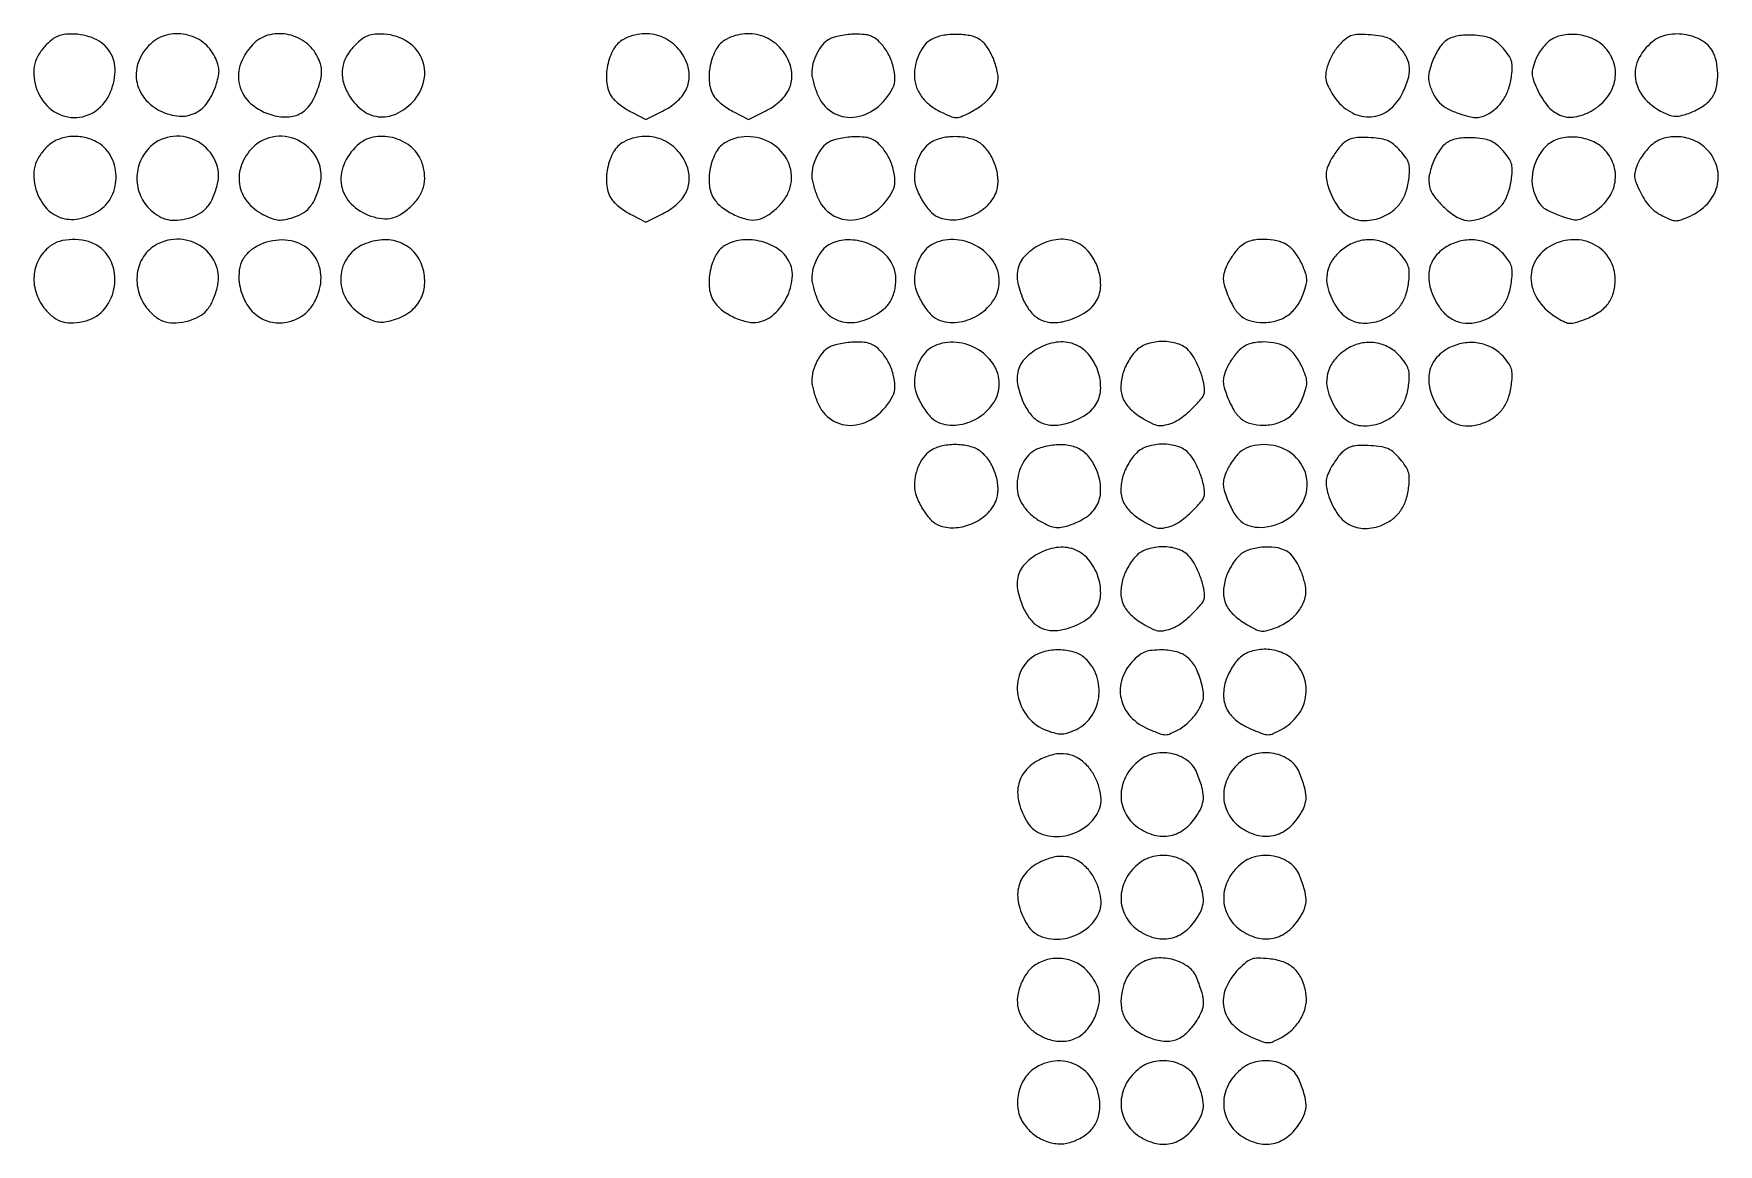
# Model space of a CAD drawing. Extents: x 21 to 1898, y 209 to 908.
# Drawn here: x 1422.2 to 1898.1, y 209.3 to 523.1 of the extents above; entities that cross this region are included whole.
import ezdxf

# ---------------------------------------------------------------- set-up
doc = ezdxf.new("R2010")
doc.units = 0

msp = doc.modelspace()

# ---------------------------------------------------------------- linework, layer by layer
for points in [[(1425.974289, 520.128135, 0.053849), (1423.764505, 517.383189, 0.079227), (1422.526779, 514.551614, 0.080115), (1422.238789, 511.499413, 0.056381), (1422.852037, 508.099521, 0.137487), (1426.603651, 502.173128, 0.158154), (1432.695208, 499.456675, 0.163414), (1439.070636, 500.870324, 0.14741), (1443.620919, 505.894765, 0.100016), (1445.23001, 512.362525, 0.151461), (1443.771674, 517.930301, 0.152772), (1439.433901, 521.664706, 0.102252), (1432.972737, 523, 0.033455), (1430.796436, 522.854219, 0.063995), (1429.107408, 522.402029, 0.064532), (1427.596734, 521.540504, 0.03457)], [(1455.183168, 520.171104, 0.11141), (1451.883296, 515.322057, 0.133763), (1451.281195, 509.854473, 0.133322), (1453.535974, 504.823633, 0.110333), (1458.173659, 501.190084, 0.090697), (1463.300064, 499.804852, 0.136699), (1467.818365, 500.667724, 0.129135), (1471.415521, 503.805297, 0.076546), (1473.875098, 508.97745, 0.02332), (1474.447544, 511.272244, 0.064948), (1474.560353, 512.925718, 0.068019), (1474.24367, 514.50892, 0.027461), (1473.407919, 516.552804, 0.120987), (1470.070208, 520.647741, 0.113011), (1465.13254, 522.859023, 0.113824), (1459.753726, 522.693933, 0.124133)], [(1484.635837, 520.538309, 0.113352), (1480.732962, 514.804579, 0.155353), (1480.33846, 508.616239, 0.154917), (1483.595919, 503.326586, 0.112573), (1489.744527, 500.068792, 0.083462), (1494.41294, 499.61691, 0.134289), (1498.161694, 500.93044, 0.118882), (1501.023063, 504.1269, 0.057429), (1503.066367, 509.261257, 0.029363), (1503.495384, 511.321408, 0.059267), (1503.542084, 512.976616, 0.059153), (1503.199145, 514.598648, 0.029144), (1502.40673, 516.555308, 0.121259), (1499.153989, 520.541647, 0.106542), (1494.267901, 522.798911, 0.109332), (1488.991884, 522.813094, 0.133866)], [(1513.114937, 519.961091, 0.064091), (1510.610391, 516.716573, 0.095921), (1509.426108, 513.34858, 0.097355), (1509.592936, 509.819014, 0.06778), (1511.064331, 506.099327, 0.094974), (1514.824647, 501.647707, 0.139106), (1519.512488, 499.645986, 0.139615), (1524.540258, 500.407448, 0.095966), (1529.263731, 503.773115, 0.138356), (1532.476735, 509.86433, 0.162816), (1531.748484, 516.317573, 0.157364), (1527.236101, 521.187166, 0.128294), (1520.326923, 522.996262, 0.033245), (1518.088989, 522.849308, 0.066677), (1516.382752, 522.38591, 0.065604), (1514.841144, 521.483956, 0.031262)], [(1588.856065, 521.483598, 0.142197), (1586.041421, 518.698355, 0.077324), (1584.342279, 514.098004, 0.076142), (1584.105558, 509.115825, 0.127306), (1585.566082, 505.209118, 0.054795), (1586.445092, 504.2079, 0.021576), (1587.85311, 503.027524, 0.021046), (1589.498476, 501.871546, 0.024659), (1591.152533, 500.922184), (1595.172903, 498.871144), (1599.836451, 501.185572, 0.062337), (1603.833309, 503.833881, 0.095378), (1606.410189, 507.080314, 0.107982), (1607.405514, 510.73906, 0.099693), (1606.829781, 514.594188, 0.104172), (1603.926861, 519.280754, 0.111103), (1599.439222, 522.268156, 0.111439), (1594.115878, 523.040435, 0.105326)], [(1617.856065, 521.483598, 0.142197), (1615.041421, 518.698355, 0.077324), (1613.342279, 514.098004, 0.076142), (1613.105558, 509.115825, 0.127306), (1614.566082, 505.209118, 0.054795), (1615.445092, 504.2079, 0.021576), (1616.85311, 503.027524, 0.021046), (1618.498476, 501.871546, 0.024659), (1620.152533, 500.922184), (1624.172903, 498.871144), (1628.836451, 501.185572, 0.062337), (1632.833309, 503.833881, 0.095378), (1635.410189, 507.080314, 0.107982), (1636.405514, 510.73906, 0.099693), (1635.829781, 514.594188, 0.104172), (1632.926861, 519.280754, 0.111103), (1628.439222, 522.268156, 0.111439), (1623.115878, 523.040435, 0.105326)], [(1646.856065, 521.483598, 0.098099), (1645.04169, 519.976277, 0.053607), (1643.462775, 517.539275, 0.051563), (1642.36899, 514.674704, 0.065522), (1642, 511.871013, 0.05393), (1642.104989, 510.900469, 0.013763), (1642.486124, 509.36325, 0.013863), (1643.021415, 507.622236, 0.013651), (1643.654891, 505.904492, 0.154877), (1647.704604, 500.976932, 0.167119), (1653.724048, 499.475877, 0.143899), (1660.094014, 501.965852, 0.109493), (1664.912456, 507.754177, 0.124428), (1665.526456, 510.394197, 0.06053), (1665.040238, 513.844849, 0.056493), (1663.648755, 517.392749, 0.065288), (1661.548842, 520.352797, 0.041934), (1660.067919, 521.703839, 0.077803), (1658.644056, 522.482541, 0.065706), (1656.890578, 522.863505, 0.022769), (1654.297749, 522.959962, 0.02553), (1652.26697, 522.839203, 0.021354), (1650.132683, 522.509765, 0.021886), (1648.204529, 522.038702, 0.053618)], [(1675.856065, 521.483598, 0.099129), (1673.973796, 519.913374, 0.058297), (1672.407602, 517.423352, 0.054376), (1671.356227, 514.416349, 0.056989), (1671, 511.301117, 0.082331), (1671.502289, 508.271387, 0.074383), (1672.962071, 505.447281, 0.068691), (1675.30923, 502.991243, 0.05507), (1678.409272, 501.043921, 0.012977), (1681.209895, 499.776786, 0.084349), (1682.710774, 499.424359, 0.106629), (1684.087, 499.632522, 0.026403), (1686.186551, 500.558482, 0.031663), (1689.406151, 502.451251, 0.049427), (1691.877286, 504.505541, 0.058528), (1693.580072, 506.692525, 0.082292), (1694.496555, 508.984313, 0.102436), (1694.533171, 512.024417, 0.048235), (1693.410545, 515.806959, 0.048248), (1691.586242, 519.299797, 0.103621), (1689.450392, 521.440548, 0.099043), (1686.712298, 522.54243, 0.045528), (1682.867316, 522.905548, 0.045203), (1678.925509, 522.56104, 0.080203)], [(1791.972541, 520.850732, 0.057086), (1789.808352, 518.320401, 0.050605), (1788.169146, 515.264818, 0.053854), (1787.276874, 512.204106, 0.105884), (1787.364992, 509.681893, 0.043419), (1787.745055, 508.581956, 0.019116), (1788.425978, 507.199611, 0.018749), (1789.264446, 505.77973, 0.023905), (1790.146172, 504.541302, 0.105448), (1794.760033, 500.700939, 0.140986), (1800.067657, 499.603386, 0.144854), (1805.04255, 501.498238, 0.113512), (1808.75, 505.96189, 0.038463), (1810.436753, 510.063384, 0.089595), (1810.880834, 513.343462, 0.104915), (1810.13055, 516.242977, 0.066834), (1808.167987, 519.13802, 0.035407), (1806.449843, 520.806718, 0.071843), (1804.853693, 521.799825, 0.061975), (1802.890565, 522.384245, 0.020815), (1799.917987, 522.754528, 0.016057), (1796.874188, 522.907438, 0.063399), (1795.013303, 522.704651, 0.084848), (1793.548665, 522.077688, 0.043886)], [(1821.838149, 521.531603, 0.115605), (1819.56357, 519.436971, 0.049637), (1817.582892, 515.786923, 0.049663), (1816.368822, 511.844584, 0.123181), (1816.505661, 508.847914, 0.047209), (1817.739905, 505.803007, 0.078135), (1819.382313, 503.575811, 0.074859), (1821.682725, 501.898573, 0.039989), (1824.930363, 500.52313, 0.014073), (1827.73274, 499.679113, 0.055024), (1829.516661, 499.401363, 0.077378), (1830.99243, 499.564247, 0.047906), (1832.628269, 500.180194, 0.070773), (1835.296733, 501.994701, 0.065594), (1837.43312, 504.524318, 0.062065), (1838.932116, 507.656619, 0.052583), (1839.723866, 511.242505, 0.024912), (1839.884308, 513.809221, 0.079031), (1839.636255, 515.506489, 0.080396), (1838.876598, 517.027112, 0.026371), (1837.304515, 518.985219, 0.032692), (1835.573256, 520.684997, 0.068908), (1833.994454, 521.704245, 0.064171), (1832.125831, 522.297666, 0.025201), (1829.440609, 522.645832, 0.023943), (1827.153856, 522.715993, 0.032091), (1825.086879, 522.547442, 0.036138), (1823.294479, 522.15082, 0.056067)], [(1850.771004, 521.313772, 0.057616), (1849.614199, 520.36734, 0.029652), (1848.391577, 518.946918, 0.029022), (1847.292227, 517.316971, 0.038706), (1846.503031, 515.715972, 0.022252), (1845.681349, 513.364072, 0.083482), (1845.486994, 511.817796, 0.077449), (1845.80171, 510.233808, 0.017518), (1846.836847, 507.684845, 0.063134), (1849.80103, 502.816205, 0.125059), (1853.37968, 500.101441, 0.140327), (1857.524429, 499.596099, 0.088864), (1862.153303, 501.206317, 0.092494), (1866.51936, 504.857724, 0.117556), (1868.824925, 509.560788, 0.12517), (1868.68819, 514.570868, 0.113707), (1866.190609, 519.112701, 0.100052), (1863.004308, 521.495673, 0.075371), (1858.805432, 522.758942, 0.07571), (1854.440264, 522.718146, 0.102892)], [(1879.513679, 520.8321, 0.123025), (1875.42906, 515.563249, 0.161941), (1874.864683, 509.54761, 0.147936), (1878.054545, 503.993038, 0.098427), (1884.321889, 500.067718, 0.138445), (1886.977642, 499.832922, 0.052493), (1890.575288, 500.913755, 0.05165), (1894.042909, 502.807892, 0.089394), (1896.3675, 505.114292, 0.094418), (1897.484194, 507.596631, 0.049841), (1897.940052, 510.956482, 0.048526), (1897.721552, 514.492085, 0.067309), (1896.805315, 517.527942, 0.144812), (1893.90741, 520.864526, 0.095088), (1889.145727, 522.757655, 0.091873), (1883.867025, 522.787089, 0.122827)], [(1425.974289, 491.128135, 0.053849), (1423.764505, 488.383189, 0.079227), (1422.526779, 485.551614, 0.080115), (1422.238789, 482.499413, 0.056381), (1422.852037, 479.099521, 0.100492), (1425.526956, 474.101525, 0.136202), (1429.708517, 471.189281, 0.132068), (1434.89532, 470.799619, 0.091742), (1440.401324, 472.939015, 0.140607), (1444.227554, 477.147667, 0.122424), (1445.500927, 482.983851, 0.123455), (1443.891533, 488.699202, 0.144339), (1439.835022, 492.585314, 0.072272), (1436.193178, 493.844776, 0.073484), (1432.364749, 494.005506, 0.077073), (1428.813868, 493.066267, 0.093514)], [(1455.233019, 491.217673, 0.104236), (1452.369073, 487.134925, 0.101991), (1451.367283, 482.211059, 0.102246), (1452.394784, 477.302446, 0.105298), (1455.279021, 473.261985, 0.052725), (1457.665617, 471.501078, 0.079837), (1460.06582, 470.567424, 0.075835), (1462.72828, 470.406781, 0.043006), (1465.914222, 470.976902, 0.061147), (1468.87848, 472.178692, 0.085941), (1471.09543, 473.966983, 0.076117), (1472.759672, 476.571361, 0.038182), (1474.066367, 480.261257, 0.172806), (1473.52512, 487.16744, 0.157139), (1468.730314, 492.501904, 0.154724), (1461.660174, 494.082052, 0.1676)], [(1484.114937, 490.961091, 0.10525), (1480.927811, 486.050238, 0.129828), (1480.342895, 480.641696, 0.130751), (1482.503409, 475.677732, 0.10754), (1486.989189, 472.005516, 0.02219), (1489.317272, 470.945204, 0.064462), (1491.025511, 470.501268, 0.069021), (1492.723829, 470.522181, 0.028232), (1494.986764, 470.996436, 0.062342), (1497.909434, 472.189474, 0.085595), (1500.107718, 473.977538, 0.075421), (1501.764768, 476.582139, 0.038028), (1503.066367, 480.261257, 0.173574), (1502.508284, 487.248483, 0.159685), (1497.634411, 492.584955, 0.157881), (1490.500666, 494.036987, 0.169862)], [(1513.635837, 491.538309, 0.106506), (1509.801646, 486.066121, 0.148139), (1509.179444, 480.152205, 0.151634), (1511.937289, 474.985383, 0.113091), (1517.462945, 471.564756, 0.05669), (1520.71863, 470.850993, 0.091723), (1523.536496, 471.077959, 0.083942), (1526.257229, 472.328374, 0.040912), (1529.237547, 474.738779, 0.072588), (1531.345963, 477.432969, 0.082234), (1532.485708, 480.50743, 0.080601), (1532.585791, 483.836334, 0.066342), (1531.659742, 487.271927, 0.130156), (1528.526479, 491.354114, 0.10662), (1523.545504, 493.728741, 0.108254), (1518.093004, 493.820137, 0.137991)], [(1588.856065, 492.483598, 0.142197), (1586.041421, 489.698355, 0.077324), (1584.342279, 485.098004, 0.076142), (1584.105558, 480.115825, 0.127306), (1585.566082, 476.209118, 0.054795), (1586.445092, 475.2079, 0.021576), (1587.85311, 474.027524, 0.021046), (1589.498476, 472.871546, 0.024659), (1591.152533, 471.922184), (1595.172903, 469.871144), (1599.836451, 472.185572, 0.062337), (1603.833309, 474.833881, 0.095378), (1606.410189, 478.080314, 0.107982), (1607.405514, 481.73906, 0.099693), (1606.829781, 485.594188, 0.104172), (1603.926861, 490.280754, 0.111103), (1599.439222, 493.268156, 0.111439), (1594.115878, 494.040435, 0.105326)], [(1617.856065, 492.483598, 0.142197), (1615.041421, 489.698355, 0.077324), (1613.342279, 485.098004, 0.076142), (1613.105558, 480.115825, 0.127306), (1614.566082, 476.209118, 0.083683), (1616.88264, 473.85798, 0.04878), (1620.310399, 471.857205, 0.049407), (1623.920105, 470.612196, 0.116719), (1626.748329, 470.609343, 0.083268), (1629.585182, 471.800498, 0.054627), (1632.363106, 474.01414, 0.054097), (1634.627216, 476.80976, 0.075957), (1635.937491, 479.735782, 0.162407), (1635.59251, 486.288132, 0.146562), (1631.387001, 491.644054, 0.138475), (1624.715326, 493.99573, 0.141263)], [(1646.856065, 492.483598, 0.098099), (1645.04169, 490.976277, 0.053607), (1643.462775, 488.539275, 0.051563), (1642.36899, 485.674704, 0.065522), (1642, 482.871013, 0.05393), (1642.104989, 481.900469, 0.013763), (1642.486124, 480.36325, 0.013863), (1643.021415, 478.622236, 0.013651), (1643.654891, 476.904492, 0.154877), (1647.704604, 471.976932, 0.167119), (1653.724048, 470.475877, 0.143899), (1660.094014, 472.965852, 0.109493), (1664.912456, 478.754177, 0.124428), (1665.526456, 481.394197, 0.06053), (1665.040238, 484.844849, 0.056493), (1663.648755, 488.392749, 0.065288), (1661.548842, 491.352797, 0.041934), (1660.067919, 492.703839, 0.077803), (1658.644056, 493.482541, 0.065706), (1656.890578, 493.863505, 0.022769), (1654.297749, 493.959962, 0.02553), (1652.26697, 493.839203, 0.021354), (1650.132683, 493.509765, 0.021886), (1648.204529, 493.038702, 0.053618)], [(1675.856065, 492.483598, 0.098454), (1674.016193, 490.95291, 0.055366), (1672.442102, 488.497001, 0.052697), (1671.364483, 485.581688, 0.062272), (1671, 482.666501, 0.089689), (1671.598828, 479.355, 0.051289), (1673.409034, 475.703977, 0.051975), (1675.841284, 472.612617, 0.120968), (1678.322591, 471.05855, 0.102883), (1682.770344, 470.550512, 0.081276), (1687.469568, 471.767999, 0.082132), (1691.491901, 474.401002, 0.10908), (1693.989365, 477.974325, 0.098051), (1694.643667, 481.248799, 0.066926), (1694.143062, 485.021857, 0.064424), (1692.621485, 488.6794, 0.075263), (1690.2786, 491.617606, 0.11048), (1687.467631, 493.254575, 0.061904), (1683.56083, 493.980123, 0.059741), (1679.409779, 493.733397, 0.079905)], [(1792.357961, 492.290469, 0.040322), (1791.414557, 491.363085, 0.018778), (1790.3406, 490.023568, 0.018464), (1789.31263, 488.525273, 0.024527), (1788.498319, 487.087636, 0.028538), (1787.659923, 485.154749, 0.066823), (1787.318754, 483.620099, 0.066368), (1787.393288, 482.043378, 0.027837), (1787.889933, 479.973035, 0.072332), (1790.326209, 474.737182, 0.120301), (1793.863617, 471.432334, 0.131781), (1798.279257, 470.305216, 0.096207), (1803.260563, 471.33551, 0.066929), (1806.213038, 473.063187, 0.0782), (1808.428613, 475.433739, 0.072609), (1809.922019, 478.520809, 0.04838), (1810.738369, 482.371169, 0.026703), (1810.884502, 484.851589, 0.079307), (1810.62592, 486.530349, 0.078685), (1809.856206, 488.05257, 0.026008), (1808.281892, 490.010538, 0.032371), (1806.487485, 491.774581, 0.074457), (1804.890774, 492.783457, 0.065409), (1802.941662, 493.352885, 0.020592), (1799.917987, 493.694266, 0.017288), (1797.154445, 493.795663, 0.046458), (1795.197241, 493.617563, 0.063164), (1793.684461, 493.133386, 0.065172)], [(1821.871212, 492.548927, 0.111921), (1819.593126, 490.47987, 0.052651), (1817.657375, 486.980912, 0.052434), (1816.480652, 483.113235, 0.102047), (1816.521822, 479.900643, 0.108118), (1817.708576, 477.323901, 0.039739), (1820.384243, 474.312547, 0.039935), (1823.558015, 471.71919, 0.090083), (1826.376314, 470.441687, 0.112855), (1829.073183, 470.38465, 0.054165), (1832.385773, 471.452479, 0.053389), (1835.482219, 473.253199, 0.089574), (1837.546682, 475.430902, 0.04703), (1838.234915, 476.733572, 0.021548), (1838.892666, 478.541262, 0.021116), (1839.426343, 480.518285, 0.027304), (1839.738369, 482.371169, 0.026618), (1839.884714, 484.847976, 0.078959), (1839.628118, 486.525359, 0.078746), (1838.863721, 488.043099, 0.026378), (1837.304515, 489.985219, 0.032692), (1835.573256, 491.684997, 0.068908), (1833.994454, 492.704245, 0.064171), (1832.125831, 493.297666, 0.025201), (1829.440609, 493.645832, 0.023927), (1827.164474, 493.715737, 0.031703), (1825.09892, 493.549044, 0.035663), (1823.309833, 493.157962, 0.057045)], [(1850.742519, 492.296488, 0.096924), (1848.143742, 489.808666, 0.069043), (1846.291808, 486.217289, 0.068922), (1845.485125, 482.250134, 0.095729), (1845.946572, 478.66189, 0.038088), (1847.079441, 475.94394, 0.093063), (1848.397818, 474.233411, 0.077067), (1850.402889, 472.934801, 0.020432), (1853.954762, 471.515961, 0.01844), (1856.616737, 470.685774, 0.088497), (1858.19326, 470.545249, 0.088126), (1859.724283, 470.958165, 0.018203), (1862.216463, 472.241815, 0.093518), (1866.543111, 475.875215, 0.117272), (1868.825991, 480.573531, 0.124416), (1868.682016, 485.581925, 0.113715), (1866.190609, 490.112701, 0.100017), (1862.998313, 492.500503, 0.075747), (1858.798223, 493.761354, 0.07601), (1854.428184, 493.711985, 0.102183)], [(1879.62882, 491.930454, 0.039801), (1878.424625, 490.813682, 0.024149), (1877.179438, 489.320853, 0.024117), (1876.080226, 487.709598, 0.03869), (1875.322366, 486.229104, 0.030681), (1874.585675, 484.109063, 0.095405), (1874.461024, 482.608117, 0.074469), (1874.890199, 480.968708, 0.014002), (1876.193546, 478.147004, 0.029391), (1877.470517, 475.914002, 0.044234), (1878.856513, 474.152469, 0.047675), (1880.444462, 472.758433, 0.042738), (1882.324854, 471.63188, 0.017659), (1884.752743, 470.550497, 0.093912), (1886.171631, 470.268139, 0.091912), (1887.609534, 470.521113, 0.016545), (1890.133846, 471.560356, 0.098564), (1895.028309, 475.055483, 0.122628), (1897.750155, 479.919888, 0.130456), (1897.785697, 485.259119, 0.119672), (1895.190609, 490.112701, 0.09723), (1891.81917, 492.663647, 0.084601), (1887.563775, 493.910754, 0.086679), (1883.229902, 493.665002, 0.110096)], [(1426.770218, 463.033894, 0.104947), (1423.64988, 459.292622, 0.104682), (1422.314482, 454.603062, 0.101125), (1422.977025, 449.641591, 0.091552), (1425.536842, 445.138585, 0.061856), (1427.91801, 442.93035, 0.089915), (1430.497996, 441.700479, 0.084237), (1433.471997, 441.409871, 0.048128), (1437.04014, 442.010809, 0.160908), (1442.368666, 445.518019, 0.13361), (1445.049229, 451.788925, 0.133986), (1444.179809, 458.539897, 0.16209), (1440.008468, 463.335926, 0.079047), (1436.831444, 464.589414, 0.060283), (1433.104622, 464.954349, 0.06196), (1429.519703, 464.425099, 0.09937)], [(1456.945409, 463.53041, 0.123631), (1453.2673, 460.143648, 0.113074), (1451.472332, 455.307683, 0.107098), (1451.918621, 449.953764, 0.101082), (1454.536842, 445.138585, 0.061763), (1456.913791, 442.933443, 0.089573), (1459.490436, 441.701847, 0.084185), (1462.455422, 441.406642, 0.048612), (1466.000854, 442.00023, 0.062578), (1468.915457, 443.191573, 0.085525), (1471.110111, 444.979608, 0.075284), (1472.765765, 447.584259, 0.037998), (1474.066367, 451.261257, 0.156297), (1473.772675, 457.63244, 0.149309), (1469.835265, 462.784237, 0.1424), (1463.523801, 465.008978, 0.139435)], [(1486.325477, 463.540868, 0.069049), (1483.344744, 461.720861, 0.093457), (1481.319938, 459.308981, 0.093253), (1480.309726, 456.321056, 0.068456), (1480.297925, 452.81547, 0.079976), (1481.850073, 447.669461, 0.105551), (1484.85667, 443.818438, 0.114445), (1488.96642, 441.732391, 0.107219), (1493.679067, 441.599571, 0.070585), (1496.911397, 442.693677, 0.079738), (1499.563662, 444.613136, 0.075481), (1501.587531, 447.362722, 0.055259), (1502.972078, 450.896305, 0.137632), (1502.90319, 457.44966, 0.160644), (1499.389556, 462.556744, 0.149835), (1493.300588, 464.79426, 0.116774)], [(1515.378302, 463.563079, 0.147682), (1510.636011, 459.538269, 0.150845), (1508.963513, 453.596405, 0.142297), (1510.907424, 447.480602, 0.127841), (1515.89224, 443.054975, 0.024112), (1518.069971, 442.073225, 0.063582), (1519.725457, 441.653464, 0.067641), (1521.372592, 441.676106, 0.030154), (1523.499359, 442.127434, 0.083007), (1528.193283, 444.308839, 0.11323), (1531.34436, 447.72794, 0.115198), (1532.656983, 452.13077, 0.08809), (1532.076676, 457.138416, 0.112485), (1529.678357, 461.374934, 0.116613), (1525.709103, 464.087339, 0.108402), (1520.698841, 464.851379, 0.086683)], [(1617.856065, 463.483598, 0.142197), (1615.041421, 460.698355, 0.077324), (1613.342279, 456.098004, 0.076142), (1613.105558, 451.115825, 0.127306), (1614.566082, 447.209118, 0.083164), (1616.901616, 444.833825, 0.051296), (1620.299926, 442.86369, 0.052026), (1623.92945, 441.665218, 0.103458), (1626.943649, 441.63873, 0.136571), (1631.429709, 443.911054, 0.091482), (1634.922111, 448.524023, 0.092523), (1636.510932, 454.027716, 0.144435), (1635.584138, 458.837296, 0.125732), (1632.576509, 462.215712, 0.08443), (1627.843228, 464.356678, 0.082056), (1622.530048, 464.849963, 0.107026)], [(1646.856065, 463.483598, 0.098099), (1645.04169, 461.976277, 0.053607), (1643.462775, 459.539275, 0.051563), (1642.36899, 456.674704, 0.065522), (1642, 453.871013, 0.05393), (1642.104989, 452.900469, 0.013763), (1642.486124, 451.36325, 0.013863), (1643.021415, 449.622236, 0.013651), (1643.654891, 447.904492, 0.12437), (1646.739311, 443.657019, 0.139284), (1651.347283, 441.60773, 0.12217), (1656.831504, 442.166089, 0.083698), (1662.312376, 445.243408, 0.102605), (1664.359459, 447.735399, 0.073152), (1665.557735, 451.153785, 0.072539), (1665.726782, 454.80349, 0.097085), (1664.774603, 457.969985, 0.108609), (1661.572592, 461.755872, 0.088701), (1656.845259, 464.189696, 0.08904), (1651.584426, 464.828839, 0.110683)], [(1675.856065, 463.483598, 0.098454), (1674.016193, 461.95291, 0.055366), (1672.442102, 459.497001, 0.052697), (1671.364483, 456.581688, 0.062272), (1671, 453.666501, 0.089689), (1671.598828, 450.355, 0.051289), (1673.409034, 446.703977, 0.051975), (1675.841284, 443.612617, 0.120968), (1678.322591, 442.05855, 0.124243), (1683.894706, 441.659149, 0.102109), (1689.451563, 443.873309, 0.105671), (1693.535248, 448.021605, 0.142704), (1695, 453.049211, 0.14885), (1693.244258, 458.816246, 0.120758), (1688.446668, 463.191477, 0.11686), (1682.030508, 464.94215, 0.133625)], [(1706.5, 463.463839, 0.077352), (1702.465538, 460.556832, 0.131467), (1700.374237, 456.992319, 0.120883), (1700.249868, 452.637178, 0.059769), (1702.061488, 447.372984, 0.069908), (1704.19875, 444.183877, 0.103334), (1706.901451, 442.19318, 0.10457), (1710.1501, 441.464937, 0.072989), (1713.883798, 441.966674, 0.064652), (1718.990142, 444.176486, 0.115323), (1722.268225, 447.337242, 0.127652), (1723.608363, 451.380486, 0.089543), (1723.067394, 456.169394, 0.090937), (1720.532895, 461.128513, 0.126214), (1716.6255, 464.197855, 0.127737), (1711.760327, 464.986245, 0.094414)], [(1762.868564, 462.75, 0.035313), (1761.842177, 461.652446, 0.02034), (1760.759999, 460.200886, 0.020251), (1759.787055, 458.647155, 0.031729), (1759.093657, 457.231739, 0.032869), (1758.438668, 455.296646, 0.075574), (1758.270629, 453.772351, 0.063249), (1758.552226, 452.105855, 0.017773), (1759.407054, 449.604203, 0.040617), (1761.258892, 445.731121, 0.09241), (1763.368344, 443.284292, 0.105313), (1766.027285, 441.949791, 0.063914), (1769.531657, 441.5, 0.069874), (1773.366847, 442.038587, 0.087069), (1776.597868, 443.610288, 0.085792), (1779.135014, 446.210153, 0.065676), (1780.940021, 449.755996, 0.021416), (1781.687796, 452.200412, 0.075688), (1781.856053, 453.828855, 0.074065), (1781.533792, 455.452026, 0.019949), (1780.548066, 457.893408, 0.052093), (1778.622992, 461.196193, 0.090199), (1776.324969, 463.376291, 0.091082), (1773.423153, 464.594606, 0.054011), (1769.681206, 465, 0.029061), (1767.505157, 464.873417, 0.050738), (1765.743011, 464.483806, 0.057127), (1764.243567, 463.790459, 0.050303)], [(1793.298549, 463.099029, 0.063252), (1790.2578, 460.604151, 0.084652), (1788.28078, 457.641516, 0.091191), (1787.488366, 454.370481, 0.086941), (1787.889933, 450.973035, 0.072332), (1790.326209, 445.737182, 0.120301), (1793.863617, 442.432334, 0.131781), (1798.279257, 441.305216, 0.096207), (1803.260563, 442.33551, 0.066776), (1806.206772, 444.058312, 0.077818), (1808.422463, 446.422488, 0.072924), (1809.908687, 449.482969, 0.050136), (1810.700049, 453.264428, 0.028959), (1810.814601, 455.638875, 0.073943), (1810.545376, 457.336126, 0.072587), (1809.790246, 458.899952, 0.027147), (1808.313764, 460.845991, 0.090921), (1805.150642, 463.436057, 0.089194), (1801.253321, 464.757315, 0.0888), (1797.124928, 464.640883, 0.089095)], [(1822.001147, 463.304552, 0.106872), (1818.240388, 460.206291, 0.129609), (1816.42081, 456.030893, 0.11475), (1816.793011, 451.097961, 0.072103), (1819.307981, 445.861753, 0.081208), (1821.822817, 443.18266, 0.096534), (1824.92216, 441.6375, 0.093965), (1828.44284, 441.345916, 0.072886), (1832.176121, 442.300228, 0.065521), (1835.17693, 444.044913, 0.07867), (1837.415486, 446.417733, 0.073397), (1838.917589, 449.505662, 0.048531), (1839.738369, 453.371169, 0.026517), (1839.884956, 455.843605, 0.078539), (1839.630731, 457.519369, 0.078814), (1838.87269, 459.03178, 0.02683), (1837.331465, 460.955057, 0.089436), (1834.175464, 463.420602, 0.083371), (1830.279492, 464.704912, 0.08076), (1826.067382, 464.666601, 0.076626)], [(1851.013911, 463.304552, 0.139225), (1846.544897, 459.104905, 0.157826), (1845.227157, 453.392682, 0.139152), (1847.48804, 447.438118, 0.101041), (1852.798749, 442.685528, 0.023747), (1854.889898, 441.593903, 0.101468), (1856.252955, 441.272768, 0.08489), (1857.751506, 441.484308, 0.0138), (1860.534599, 442.460063, 0.051607), (1864.356489, 444.391517, 0.087913), (1866.976457, 446.81485, 0.094534), (1868.485106, 449.856158, 0.068099), (1869, 453.619082, 0.133566), (1867.435913, 459.369737, 0.137279), (1863.185871, 463.464748, 0.130005), (1857.227665, 464.893869, 0.11412)], [(1646.856065, 434.483598, 0.098099), (1645.04169, 432.976277, 0.053607), (1643.462775, 430.539275, 0.051563), (1642.36899, 427.674704, 0.065522), (1642, 424.871013, 0.05393), (1642.104989, 423.900469, 0.013763), (1642.486124, 422.36325, 0.013863), (1643.021415, 420.622236, 0.013651), (1643.654891, 418.904492, 0.154877), (1647.704604, 413.976932, 0.167119), (1653.724048, 412.475877, 0.143899), (1660.094014, 414.965852, 0.109493), (1664.912456, 420.754177, 0.124428), (1665.526456, 423.394197, 0.06053), (1665.040238, 426.844849, 0.056493), (1663.648755, 430.392749, 0.065288), (1661.548842, 433.352797, 0.041934), (1660.067919, 434.703839, 0.077803), (1658.644056, 435.482541, 0.065706), (1656.890578, 435.863505, 0.022769), (1654.297749, 435.959962, 0.02553), (1652.26697, 435.839203, 0.021354), (1650.132683, 435.509765, 0.021886), (1648.204529, 435.038702, 0.053618)], [(1675.856065, 434.483598, 0.098454), (1674.016193, 432.95291, 0.055366), (1672.442102, 430.497001, 0.052697), (1671.364483, 427.581688, 0.062272), (1671, 424.666501, 0.089689), (1671.598828, 421.355, 0.051289), (1673.409034, 417.703977, 0.051975), (1675.841284, 414.612617, 0.120968), (1678.322591, 413.05855, 0.124243), (1683.894706, 412.659149, 0.102109), (1689.451563, 414.873309, 0.105671), (1693.535248, 419.021605, 0.142704), (1695, 424.049211, 0.14885), (1693.244258, 429.816246, 0.120758), (1688.446668, 434.191477, 0.11686), (1682.030508, 435.94215, 0.133625)], [(1706.5, 434.463839, 0.077352), (1702.465538, 431.556832, 0.131467), (1700.374237, 427.992319, 0.120883), (1700.249868, 423.637178, 0.059769), (1702.061488, 418.372984, 0.069908), (1704.19875, 415.183877, 0.103334), (1706.901451, 413.19318, 0.10457), (1710.1501, 412.464937, 0.072989), (1713.883798, 412.966674, 0.064652), (1718.990142, 415.176486, 0.115323), (1722.268225, 418.337242, 0.127652), (1723.608363, 422.380486, 0.089543), (1723.067394, 427.169394, 0.090937), (1720.532895, 432.128513, 0.126214), (1716.6255, 435.197855, 0.127737), (1711.760327, 435.986245, 0.094414)], [(1733.7214, 433.617606, 0.047785), (1732.648231, 432.413319, 0.025296), (1731.54805, 430.740706, 0.024932), (1730.586776, 428.900465, 0.035121), (1729.932606, 427.169394, 0.070079), (1729.336184, 423.254045, 0.107786), (1730.026318, 419.909766, 0.100728), (1732.098243, 417.001564, 0.055281), (1735.618083, 414.377931, 0.01673), (1738.174139, 412.992705, 0.071566), (1739.815906, 412.448117, 0.089456), (1741.357537, 412.449716, 0.034839), (1743.430945, 412.97721, 0.0798), (1746.259657, 414.442815, 0.033648), (1749.530328, 417.223306, 0.030545), (1752.284324, 420.252273, 0.172018), (1752.994423, 422.284796, 0.063726), (1752.633387, 425.006735, 0.030236), (1751.519943, 428.371137, 0.030155), (1750.025672, 431.542311, 0.07131), (1748.463184, 433.627725, 0.120345), (1745.370672, 435.506193, 0.076904), (1741.193998, 436.149483, 0.076004), (1736.965618, 435.500032, 0.111279)], [(1762.868564, 433.75, 0.035313), (1761.842177, 432.652446, 0.02034), (1760.759999, 431.200886, 0.020251), (1759.787055, 429.647155, 0.031729), (1759.093657, 428.231739, 0.032869), (1758.438668, 426.296646, 0.075574), (1758.270629, 424.772351, 0.063249), (1758.552226, 423.105855, 0.017773), (1759.407054, 420.604203, 0.040617), (1761.258892, 416.731121, 0.09241), (1763.368344, 414.284292, 0.105313), (1766.027285, 412.949791, 0.063914), (1769.531657, 412.5, 0.069874), (1773.366847, 413.038587, 0.087069), (1776.597868, 414.610288, 0.085792), (1779.135014, 417.210153, 0.065676), (1780.940021, 420.755996, 0.021416), (1781.687796, 423.200412, 0.075688), (1781.856053, 424.828855, 0.074065), (1781.533792, 426.452026, 0.019949), (1780.548066, 428.893408, 0.052093), (1778.622992, 432.196193, 0.090199), (1776.324969, 434.376291, 0.091082), (1773.423153, 435.594606, 0.054011), (1769.681206, 436, 0.029061), (1767.505157, 435.873417, 0.050738), (1765.743011, 435.483806, 0.057127), (1764.243567, 434.790459, 0.050303)], [(1793.298549, 434.099029, 0.063252), (1790.2578, 431.604151, 0.084652), (1788.28078, 428.641516, 0.091191), (1787.488366, 425.370481, 0.086941), (1787.889933, 421.973035, 0.072332), (1790.326209, 416.737182, 0.120301), (1793.863617, 413.432334, 0.131781), (1798.279257, 412.305216, 0.096207), (1803.260563, 413.33551, 0.066776), (1806.206772, 415.058312, 0.077818), (1808.422463, 417.422488, 0.072924), (1809.908687, 420.482969, 0.050136), (1810.700049, 424.264428, 0.028959), (1810.814601, 426.638875, 0.073943), (1810.545376, 428.336126, 0.072587), (1809.790246, 429.899952, 0.027147), (1808.313764, 431.845991, 0.090921), (1805.150642, 434.436057, 0.089194), (1801.253321, 435.757315, 0.0888), (1797.124928, 435.640883, 0.089095)], [(1822.001147, 434.304552, 0.106872), (1818.240388, 431.206291, 0.129609), (1816.42081, 427.030893, 0.11475), (1816.793011, 422.097961, 0.072103), (1819.307981, 416.861753, 0.081208), (1821.822817, 414.18266, 0.096534), (1824.92216, 412.6375, 0.093965), (1828.44284, 412.345916, 0.072886), (1832.176121, 413.300228, 0.065521), (1835.17693, 415.044913, 0.07867), (1837.415486, 417.417733, 0.073397), (1838.917589, 420.505662, 0.048531), (1839.738369, 424.371169, 0.026517), (1839.884956, 426.843605, 0.078539), (1839.630731, 428.519369, 0.078814), (1838.87269, 430.03178, 0.02683), (1837.331465, 431.955057, 0.089436), (1834.175464, 434.420602, 0.083371), (1830.279492, 435.704912, 0.08076), (1826.067382, 435.666601, 0.076626)], [(1675.856065, 405.483598, 0.098454), (1674.016193, 403.95291, 0.055366), (1672.442102, 401.497001, 0.052697), (1671.364483, 398.581688, 0.062272), (1671, 395.666501, 0.089689), (1671.598828, 392.355, 0.051289), (1673.409034, 388.703977, 0.051975), (1675.841284, 385.612617, 0.120968), (1678.322591, 384.05855, 0.102883), (1682.770344, 383.550512, 0.081276), (1687.469568, 384.767999, 0.082132), (1691.491901, 387.401002, 0.10908), (1693.989365, 390.974325, 0.098051), (1694.643667, 394.248799, 0.066926), (1694.143062, 398.021857, 0.064424), (1692.621485, 401.6794, 0.075263), (1690.2786, 404.617606, 0.11048), (1687.467631, 406.254575, 0.061904), (1683.56083, 406.980123, 0.059741), (1679.409779, 406.733397, 0.079905)], [(1704.771666, 405.25492, 0.082329), (1702.851035, 403.572567, 0.060105), (1701.324543, 401.175665, 0.056589), (1700.335291, 398.324421, 0.055282), (1700, 395.301117, 0.079506), (1700.457542, 392.441901, 0.068678), (1701.793572, 389.707572, 0.063742), (1703.931807, 387.264463, 0.053175), (1706.744346, 385.263842, 0.022219), (1708.924473, 384.162977, 0.062218), (1710.556997, 383.659951, 0.073215), (1712.105373, 383.615888, 0.040417), (1713.965077, 383.989984, 0.065638), (1719.019267, 386.189022, 0.115163), (1722.274079, 389.350115, 0.126818), (1723.606907, 393.393746, 0.089539), (1723.067394, 398.169394, 0.058006), (1721.381077, 402.081568, 0.093105), (1719.023486, 404.832602, 0.098709), (1715.937233, 406.438582, 0.072327), (1712.103977, 406.973391, 0.031183), (1710.138532, 406.839287, 0.024941), (1708.049978, 406.458495, 0.025598), (1706.144635, 405.907719, 0.05568)], [(1733.7214, 404.617606, 0.047785), (1732.648231, 403.413319, 0.025296), (1731.54805, 401.740706, 0.024932), (1730.586776, 399.900465, 0.035121), (1729.932606, 398.169394, 0.070079), (1729.336184, 394.254045, 0.107786), (1730.026318, 390.909766, 0.100728), (1732.098243, 388.001564, 0.055281), (1735.618083, 385.377931, 0.01673), (1738.174139, 383.992705, 0.071566), (1739.815906, 383.448117, 0.089456), (1741.357537, 383.449716, 0.034839), (1743.430945, 383.97721, 0.0798), (1746.259657, 385.442815, 0.033648), (1749.530328, 388.223306, 0.030545), (1752.284324, 391.252273, 0.172018), (1752.994423, 393.284796, 0.063726), (1752.633387, 396.006735, 0.030236), (1751.519943, 399.371137, 0.030155), (1750.025672, 402.542311, 0.07131), (1748.463184, 404.627725, 0.120345), (1745.370672, 406.506193, 0.076904), (1741.193998, 407.149483, 0.076004), (1736.965618, 406.500032, 0.111279)], [(1762.868564, 404.75, 0.035313), (1761.842177, 403.652446, 0.02034), (1760.759999, 402.200886, 0.020251), (1759.787055, 400.647155, 0.031729), (1759.093657, 399.231739, 0.032869), (1758.438668, 397.296646, 0.075574), (1758.270629, 395.772351, 0.063249), (1758.552226, 394.105855, 0.017773), (1759.407054, 391.604203, 0.039984), (1761.205808, 387.829879, 0.086845), (1763.262345, 385.377911, 0.10431), (1765.762464, 384.038723, 0.077682), (1768.87504, 383.635471, 0.145173), (1776.774197, 386.205438, 0.165916), (1781.494775, 392.557823, 0.182797), (1781.112583, 399.993378, 0.171809), (1775.90116, 405.551112, 0.070628), (1772.53009, 406.729292, 0.064237), (1768.850783, 406.975827, 0.067998), (1765.442071, 406.294847, 0.104206)], [(1792.357961, 405.290469, 0.040322), (1791.414557, 404.363085, 0.018778), (1790.3406, 403.023568, 0.018464), (1789.31263, 401.525273, 0.024527), (1788.498319, 400.087636, 0.028538), (1787.659923, 398.154749, 0.066823), (1787.318754, 396.620099, 0.066368), (1787.393288, 395.043378, 0.027837), (1787.889933, 392.973035, 0.072332), (1790.326209, 387.737182, 0.120301), (1793.863617, 384.432334, 0.131781), (1798.279257, 383.305216, 0.096207), (1803.260563, 384.33551, 0.066776), (1806.206772, 386.058312, 0.077818), (1808.422463, 388.422488, 0.072924), (1809.908687, 391.482969, 0.050136), (1810.700049, 395.264428, 0.029159), (1810.814018, 397.646581, 0.074611), (1810.540523, 399.347349, 0.072477), (1809.77402, 400.921689, 0.02636), (1808.267137, 402.901842, 0.031251), (1806.489017, 404.751474, 0.079012), (1804.937644, 405.778854, 0.069187), (1803.021836, 406.348639, 0.01991), (1799.941552, 406.692311, 0.017141), (1797.16322, 406.795207, 0.046415), (1795.200862, 406.618068, 0.063288), (1793.686277, 406.134248, 0.06525)], [(1706.5, 376.463839, 0.077352), (1702.465538, 373.556832, 0.131467), (1700.374237, 369.992319, 0.120883), (1700.249868, 365.637178, 0.059769), (1702.061488, 360.372984, 0.069908), (1704.19875, 357.183877, 0.103334), (1706.901451, 355.19318, 0.10457), (1710.1501, 354.464937, 0.072989), (1713.883798, 354.966674, 0.064652), (1718.990142, 357.176486, 0.115323), (1722.268225, 360.337242, 0.127652), (1723.608363, 364.380486, 0.089543), (1723.067394, 369.169394, 0.090937), (1720.532895, 374.128513, 0.126214), (1716.6255, 377.197855, 0.127737), (1711.760327, 377.986245, 0.094414)], [(1733.7214, 375.617606, 0.047785), (1732.648231, 374.413319, 0.025296), (1731.54805, 372.740706, 0.024932), (1730.586776, 370.900465, 0.035121), (1729.932606, 369.169394, 0.070079), (1729.336184, 365.254045, 0.107786), (1730.026318, 361.909766, 0.100728), (1732.098243, 359.001564, 0.055281), (1735.618083, 356.377931, 0.01673), (1738.174139, 354.992705, 0.071566), (1739.815906, 354.448117, 0.089456), (1741.357537, 354.449716, 0.034839), (1743.430945, 354.97721, 0.0798), (1746.259657, 356.442815, 0.033648), (1749.530328, 359.223306, 0.030545), (1752.284324, 362.252273, 0.172018), (1752.994423, 364.284796, 0.063726), (1752.633387, 367.006735, 0.030236), (1751.519943, 370.371137, 0.030155), (1750.025672, 373.542311, 0.07131), (1748.463184, 375.627725, 0.120345), (1745.370672, 377.506193, 0.076904), (1741.193998, 378.149483, 0.076004), (1736.965618, 377.500032, 0.111279)], [(1762.7214, 375.617606, 0.047785), (1761.648231, 374.413319, 0.025296), (1760.54805, 372.740706, 0.024932), (1759.586776, 370.900465, 0.035121), (1758.932606, 369.169394, 0.070116), (1758.334839, 365.243262, 0.108494), (1759.030571, 361.898011, 0.100873), (1761.119757, 358.985553, 0.054398), (1764.679341, 356.342031, 0.013882), (1767.512653, 354.785608, 0.091039), (1769.05813, 354.319382, 0.101017), (1770.598644, 354.458309, 0.018951), (1773.292189, 355.37847, 0.069386), (1777.04065, 357.453776, 0.08047), (1779.865116, 360.389895, 0.089483), (1781.409161, 363.78403, 0.115668), (1781.47102, 367.195353, 0.032471), (1780.53309, 370.493078, 0.041001), (1779.228802, 373.382832, 0.046595), (1777.692696, 375.632715, 0.097109), (1776.055391, 376.970356, 0.092532), (1772.949047, 377.95465, 0.055914), (1769.077176, 377.995718, 0.056493), (1765.357433, 377.187429, 0.105533)], [(1704.771666, 347.25492, 0.162508), (1700.894642, 342.59098, 0.137575), (1700.265231, 336.181795, 0.128537), (1703.086291, 330.050269, 0.134867), (1708.503035, 326.217487, 0.0211), (1710.861196, 325.473826, 0.070177), (1712.470112, 325.274652, 0.07192), (1714.050158, 325.530531, 0.022913), (1716.294325, 326.349617, 0.137489), (1720.803194, 329.914773, 0.121239), (1723.072117, 335.478967, 0.117957), (1722.527602, 341.584998, 0.125558), (1719.273091, 346.622712, 0.111458), (1716.379126, 348.30054, 0.065052), (1712.41067, 348.996019, 0.063165), (1708.248926, 348.651505, 0.086797)], [(1732.996617, 346.150463, 0.112774), (1729.730659, 340.950421, 0.139325), (1729.39267, 335.26057, 0.136094), (1732.107918, 330.146174, 0.105491), (1737.326672, 326.56048, 0.010724), (1740.4731, 325.338837, 0.086626), (1741.992711, 325.068465, 0.10722), (1743.380593, 325.364812, 0.020205), (1745.712932, 326.533156, 0.04213), (1747.220589, 327.540451, 0.026358), (1748.809044, 328.950365, 0.026382), (1750.23722, 330.51631, 0.042888), (1751.254317, 332, 0.026575), (1752.294898, 334.089347, 0.077227), (1752.700387, 335.646206, 0.071326), (1752.630358, 337.321886, 0.020367), (1752.04856, 339.864952, 0.051469), (1750.408396, 344.112761, 0.102857), (1748.164498, 346.908548, 0.10941), (1745.094068, 348.474119, 0.063478), (1740.968531, 349, 0.02127), (1738.142567, 348.87973, 0.064647), (1736.267412, 348.471854, 0.074865), (1734.713451, 347.637503, 0.035816)], [(1762.7214, 346.617606, 0.04929), (1761.64463, 345.401947, 0.025181), (1760.532997, 343.690461, 0.024752), (1759.555359, 341.794994, 0.033913), (1758.881359, 339.998347, 0.084987), (1758.363027, 335.75429, 0.114981), (1759.416227, 332.049794, 0.105553), (1762.095716, 328.971705, 0.063183), (1766.326672, 326.56048, 0.010724), (1769.4731, 325.338837, 0.086626), (1770.992711, 325.068465, 0.10722), (1772.380593, 325.364812, 0.020205), (1774.712932, 326.533156, 0.103643), (1779.278204, 330.467837, 0.122283), (1781.543712, 335.686842, 0.125723), (1781.075842, 341.246992, 0.11331), (1778.003383, 346.150463, 0.105589), (1774.638915, 348.330791, 0.083705), (1770.380635, 349.183264, 0.084443), (1766.113261, 348.590912, 0.110697)], [(1706.348148, 317.992735, 0.098996), (1702.370141, 314.863681, 0.130083), (1700.376319, 310.717397, 0.116098), (1700.582972, 305.758236, 0.068841), (1702.955212, 300.304261, 0.180362), (1707.333409, 296.862827, 0.127313), (1713.641976, 296.509058, 0.117525), (1719.718738, 299.304983, 0.142035), (1723.371117, 304.384243, 0.098199), (1723.744468, 306.932767, 0.055294), (1723.24212, 310.030163, 0.051829), (1721.999036, 313.189825, 0.055998), (1720.157805, 315.938162, 0.079787), (1717.291131, 318.399231, 0.100962), (1714.01621, 319.590724, 0.093931), (1710.35226, 319.44549, 0.060632)], [(1734.094787, 317.426304, 0.101053), (1730.626838, 313.047799, 0.117006), (1729.388284, 307.885967, 0.122368), (1730.615283, 302.89335, 0.117412), (1734.04791, 298.965885, 0.085757), (1738.735959, 296.714697, 0.121199), (1743.345554, 296.551624, 0.120181), (1747.532515, 298.548787, 0.083426), (1751.004111, 302.506651, 0.052108), (1752.265353, 305.121272, 0.090381), (1752.660334, 307.492473, 0.069618), (1752.230238, 310.259066, 0.02086), (1750.824712, 314.297158, 0.144044), (1748.083306, 317.809186, 0.109684), (1743.572106, 319.734584, 0.104146), (1738.467033, 319.618979, 0.117872)], [(1763.094787, 317.426304, 0.101053), (1759.626838, 313.047799, 0.117006), (1758.388284, 307.885967, 0.122368), (1759.615283, 302.89335, 0.117412), (1763.04791, 298.965885, 0.085757), (1767.735959, 296.714697, 0.121199), (1772.345554, 296.551624, 0.120181), (1776.532515, 298.548787, 0.083426), (1780.004111, 302.506651, 0.052108), (1781.265353, 305.121272, 0.090381), (1781.660334, 307.492473, 0.069618), (1781.230238, 310.259066, 0.02086), (1779.824712, 314.297158, 0.144044), (1777.083306, 317.809186, 0.109684), (1772.572106, 319.734584, 0.104146), (1767.467033, 319.618979, 0.117872)], [(1706.348148, 288.992735, 0.098996), (1702.370141, 285.863681, 0.130083), (1700.376319, 281.717397, 0.116098), (1700.582972, 276.758236, 0.068841), (1702.955212, 271.304261, 0.180362), (1707.333409, 267.862827, 0.127313), (1713.641976, 267.509058, 0.117525), (1719.718738, 270.304983, 0.142035), (1723.371117, 275.384243, 0.098199), (1723.744468, 277.932767, 0.055294), (1723.24212, 281.030163, 0.051829), (1721.999036, 284.189825, 0.055998), (1720.157805, 286.938162, 0.079787), (1717.291131, 289.399231, 0.100962), (1714.01621, 290.590724, 0.093931), (1710.35226, 290.44549, 0.060632)], [(1734.094787, 288.426304, 0.101053), (1730.626838, 284.047799, 0.117006), (1729.388284, 278.885967, 0.122368), (1730.615283, 273.89335, 0.117412), (1734.04791, 269.965885, 0.085757), (1738.735959, 267.714697, 0.121199), (1743.345554, 267.551624, 0.120181), (1747.532515, 269.548787, 0.083426), (1751.004111, 273.506651, 0.052108), (1752.265353, 276.121272, 0.090381), (1752.660334, 278.492473, 0.069618), (1752.230238, 281.259066, 0.02086), (1750.824712, 285.297158, 0.144044), (1748.083306, 288.809186, 0.109684), (1743.572106, 290.734584, 0.104146), (1738.467033, 290.618979, 0.117872)], [(1763.094787, 288.426304, 0.101053), (1759.626838, 284.047799, 0.117006), (1758.388284, 278.885967, 0.122368), (1759.615283, 273.89335, 0.117412), (1763.04791, 269.965885, 0.085757), (1767.735959, 267.714697, 0.121199), (1772.345554, 267.551624, 0.120181), (1776.532515, 269.548787, 0.083426), (1780.004111, 273.506651, 0.052108), (1781.265353, 276.121272, 0.090381), (1781.660334, 278.492473, 0.069618), (1781.230238, 281.259066, 0.02086), (1779.824712, 285.297158, 0.144044), (1777.083306, 288.809186, 0.109684), (1772.572106, 290.734584, 0.104146), (1767.467033, 290.618979, 0.117872)], [(1705.30447, 260.10263, 0.094719), (1702.926684, 257.888957, 0.062713), (1701.11016, 254.618382, 0.062701), (1700.160857, 250.998776, 0.094569), (1700.347126, 247.753075, 0.06889), (1701.476006, 244.95493, 0.062069), (1703.355135, 242.457277, 0.06067), (1705.835807, 240.448721, 0.060235), (1708.731901, 239.088481, 0.08259), (1712.841336, 238.450708, 0.106117), (1716.562389, 239.291715, 0.10419), (1719.659219, 241.603957, 0.077197), (1721.962988, 245.216226, 0.049787), (1723.133387, 248.818545, 0.089313), (1723.246511, 251.916754, 0.089204), (1722.271686, 254.862387, 0.049564), (1720.139598, 258.001849, 0.096257), (1717.079893, 260.492593, 0.087888), (1713.211043, 261.757531, 0.086513), (1709.088994, 261.625895, 0.089305)], [(1735.241384, 260.67477, 0.062978), (1733.085277, 259.093644, 0.064582), (1731.411544, 257.037712, 0.059515), (1730.217914, 254.471743, 0.042119), (1729.485654, 251.376769, 0.084266), (1729.561802, 247.569864, 0.100071), (1730.918538, 244.246706, 0.092643), (1733.564717, 241.527829, 0.062426), (1737.397082, 239.486155, 0.064536), (1741.437738, 238.514809, 0.111176), (1744.859235, 238.908012, 0.106755), (1747.875432, 240.751319, 0.056289), (1750.706197, 244.13222, 0.04712), (1752.189392, 246.91002, 0.096933), (1752.684384, 249.314775, 0.075955), (1752.286795, 252.098313, 0.020796), (1750.824712, 256.297158, 0.139518), (1748.411463, 259.445986, 0.091701), (1744.286518, 261.473004, 0.087278), (1739.508391, 261.951179, 0.108569)], [(1762.603711, 258.803711, 0.096366), (1758.996659, 253.454268, 0.149729), (1758.424052, 247.961301, 0.15027), (1761.025405, 243.104054, 0.097282), (1766.374793, 239.546734, 0.010892), (1769.488229, 238.335171, 0.087144), (1770.998608, 238.067379, 0.106987), (1772.381909, 238.364439, 0.020028), (1774.712932, 239.533156, 0.068525), (1777.977335, 241.971942, 0.074251), (1780.358452, 245.142823, 0.078617), (1781.613607, 248.702928, 0.092131), (1781.607523, 252.278546, 0.062934), (1780.348295, 256.194124, 0.098987), (1778.261939, 259.030617, 0.098792), (1775.242011, 260.850463, 0.062481), (1771.216001, 261.753267, 0.01835), (1768.070153, 261.939397, 0.08832), (1766.304511, 261.665717, 0.092769), (1764.783925, 260.805215, 0.021358)], [(1705.380646, 231.090411, 0.110312), (1702.19914, 228.021945, 0.09406), (1700.396854, 223.713314, 0.094564), (1700.303665, 219.064562, 0.113041), (1701.980306, 215.027657, 0.070594), (1704.642811, 212.224832, 0.073025), (1707.951113, 210.311592, 0.076599), (1711.522346, 209.491853, 0.091209), (1714.95375, 209.867997, 0.062848), (1718.629532, 211.494653, 0.088955), (1721.314627, 213.847766, 0.0944), (1722.909858, 216.871119, 0.079896), (1723.407067, 220.456051, 0.117514), (1721.73039, 226.872511, 0.137931), (1717.395738, 231.399651, 0.142763), (1711.46138, 232.910985, 0.129045)], [(1734.094787, 230.426304, 0.101053), (1730.626838, 226.047799, 0.117006), (1729.388284, 220.885967, 0.122368), (1730.615283, 215.89335, 0.117412), (1734.04791, 211.965885, 0.085757), (1738.735959, 209.714697, 0.121199), (1743.345554, 209.551624, 0.120181), (1747.532515, 211.548787, 0.083426), (1751.004111, 215.506651, 0.052108), (1752.265353, 218.121272, 0.090381), (1752.660334, 220.492473, 0.069618), (1752.230238, 223.259066, 0.02086), (1750.824712, 227.297158, 0.144044), (1748.083306, 230.809186, 0.109684), (1743.572106, 232.734584, 0.104146), (1738.467033, 232.618979, 0.117872)], [(1763.094787, 230.426304, 0.101053), (1759.626838, 226.047799, 0.117006), (1758.388284, 220.885967, 0.122368), (1759.615283, 215.89335, 0.117412), (1763.04791, 211.965885, 0.085757), (1767.735959, 209.714697, 0.121199), (1772.345554, 209.551624, 0.120181), (1776.532515, 211.548787, 0.083426), (1780.004111, 215.506651, 0.052108), (1781.265353, 218.121272, 0.090381), (1781.660334, 220.492473, 0.069618), (1781.230238, 223.259066, 0.02086), (1779.824712, 227.297158, 0.144044), (1777.083306, 230.809186, 0.109684), (1772.572106, 232.734584, 0.104146), (1767.467033, 232.618979, 0.117872)]]:
    msp.add_lwpolyline(points, format="xyb", close=True)

doc.saveas('drawing.dxf')
